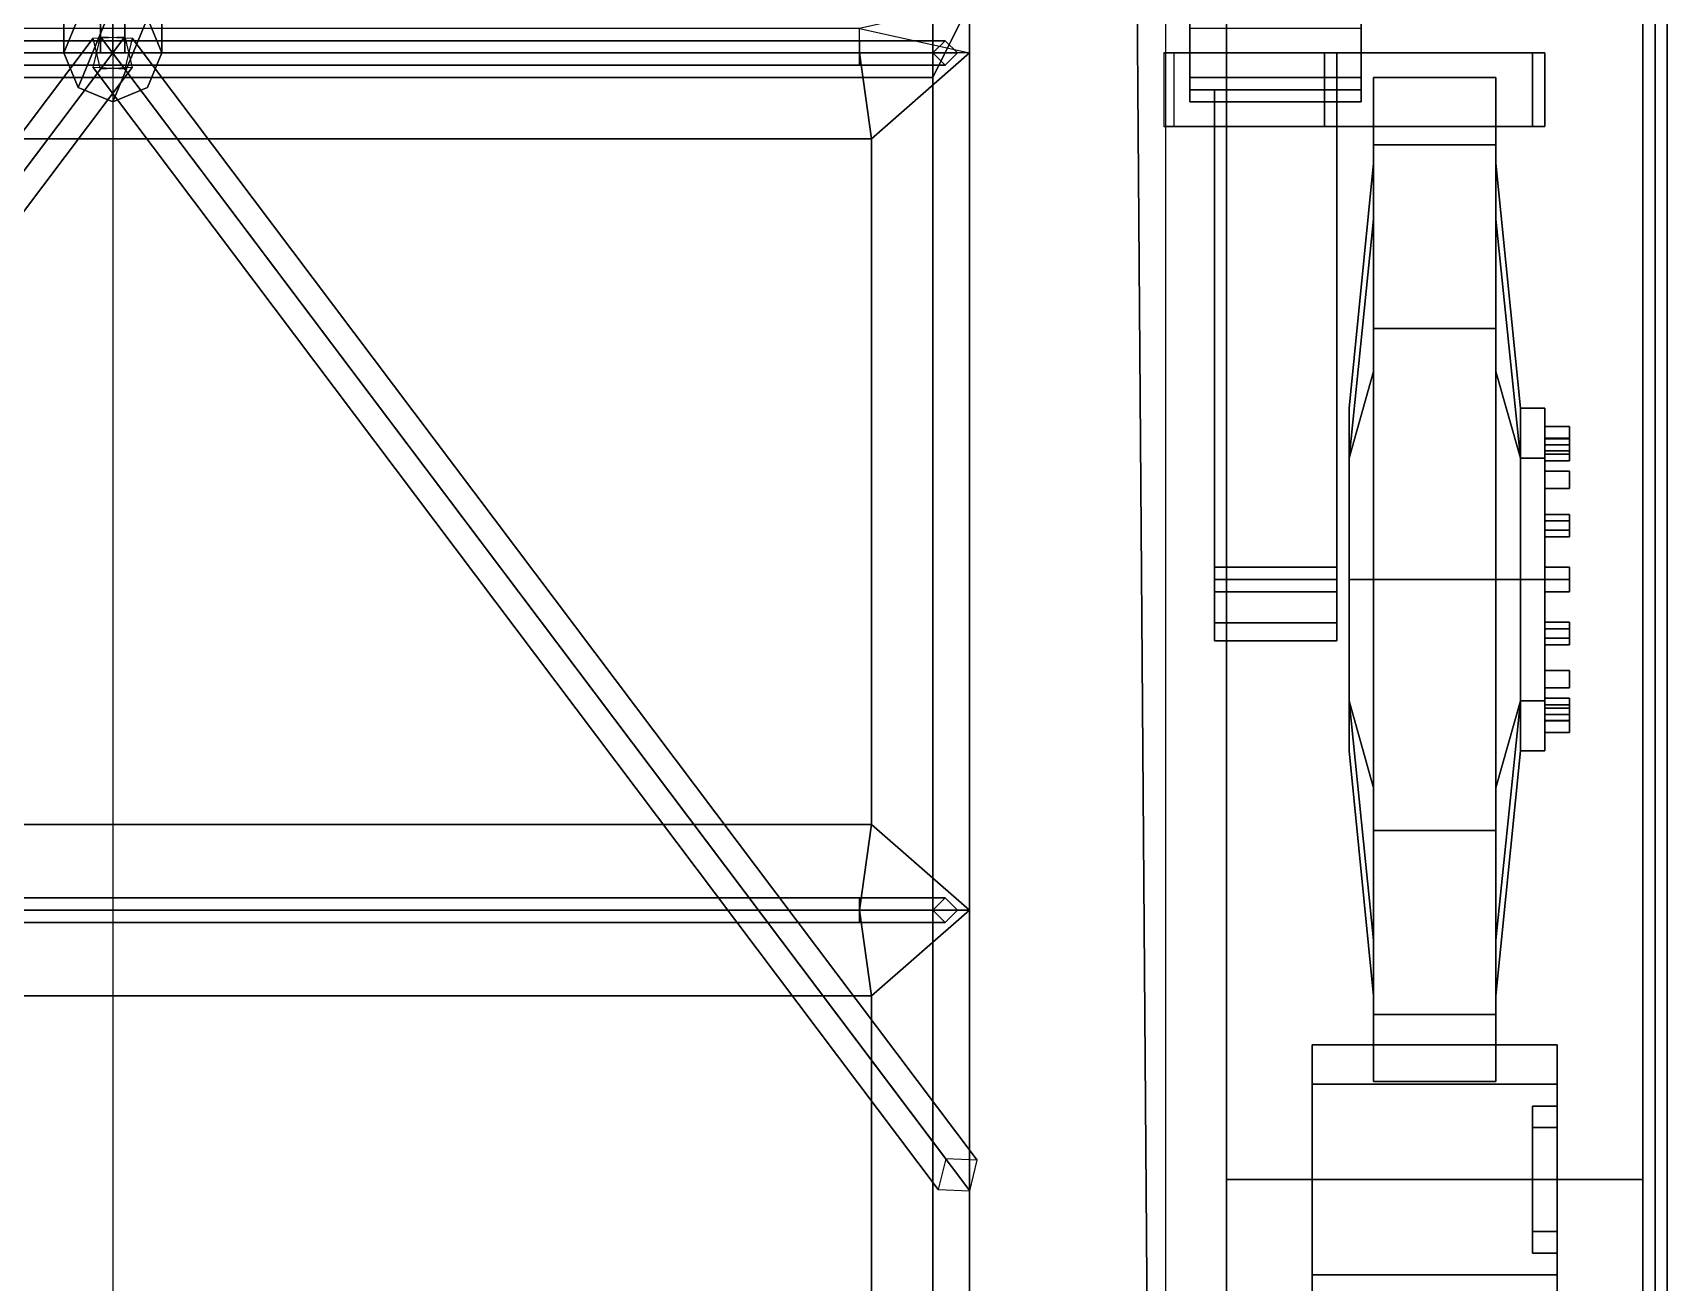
# Model space of a CAD drawing. Header units: millimetres. Extents: x -1.27 to 1.27, y -3.16 to 6.57.
# Drawn here: x -0.065 to 1.27, y -0.084 to 0.937 of the extents above; entities that cross this region are included whole.
import ezdxf

# ---------------------------------------------------------------- set-up
doc = ezdxf.new("R2010")
doc.units = ezdxf.units.MM
for name, color, linetype in [('berge_base', 4, 'Continuous'), ('crane', 1, 'Continuous'), ('fenders', 6, 'Continuous'), ('reference', 9, 'Continuous'), ('side_skirts', 3, 'Continuous'), ('suspension', 5, 'Continuous'), ('tent', 3, 'Continuous'), ('tracks', 3, 'Continuous'), ('wheels', 2, 'Continuous')]:
    doc.layers.add(name, color=color, linetype=linetype)

msp = doc.modelspace()

# ---------------------------------------------------------------- linework, layer by layer
for points in [[(0.86, -2.1, 1.17), (0.67, -2.26, 0.38), (0.67, 1.83, 0.38), (0.8263, 2.37, 1.03)], [(0.86, -2.1, 1.17), (0.86, -2.1, 1.17), (0.8263, 2.37, 1.03), (0.86, 2.1263, 1.17)], [(0.7, -0.47, 1.84), (0.7, 0.96, 1.84), (1.26, 2.1263, 1.17), (1.26, -0.53, 1.17)], [(0.67, 1.83, 0.38), (0.67, -2.26, 0.38), (-0.67, -2.26, 0.38), (-0.67, 1.83, 0.38)]]:
    msp.add_3dface(points)
at = {"layer": 'berge_base'}
for points in [[(0.7, 0.96, 1.84), (-0.7, 0.96, 1.84), (-0.67, 0.9, 1.84), (0.67, 0.9, 1.84)], [(0.67, 0.9, 1.84), (0.67, -0.45, 1.84), (0.7, -0.47, 1.84), (0.7, 0.96, 1.84)], [(0.61, 0.92, 1.98), (0.61, 0.93, 1.97), (-0.61, 0.93, 1.97), (-0.61, 0.92, 1.98)], [(0.61, 0.93, 1.97), (0.61, 0.92, 1.96), (-0.61, 0.92, 1.96), (-0.61, 0.93, 1.97)], [(0.69, 0.92, 1.91), (0.68, 0.93, 1.91), (0.61, 0.93, 1.97), (0.61, 0.92, 1.98)], [(0.68, 0.93, 1.91), (0.67, 0.92, 1.91), (0.61, 0.92, 1.96), (0.61, 0.93, 1.97)], [(0.68, 0.93, 1.84), (0.67, 0.92, 1.84), (0.67, 0.92, 1.91), (0.68, 0.93, 1.91)], [(0.69, 0.92, 1.84), (0.68, 0.93, 1.84), (0.68, 0.93, 1.91), (0.69, 0.92, 1.91)], [(0.61, 0.92, 1.96), (0.61, 0.91, 1.97), (-0.61, 0.91, 1.97), (-0.61, 0.92, 1.96)], [(0.61, 0.91, 1.97), (0.61, 0.92, 1.98), (-0.61, 0.92, 1.98), (-0.61, 0.91, 1.97)], [(0.67, 0.92, 1.91), (0.68, 0.91, 1.91), (0.61, 0.91, 1.97), (0.61, 0.92, 1.96)], [(0.68, 0.91, 1.91), (0.69, 0.92, 1.91), (0.61, 0.92, 1.98), (0.61, 0.91, 1.97)], [(0.67, 0.92, 1.84), (0.68, 0.91, 1.84), (0.68, 0.91, 1.91), (0.67, 0.92, 1.91)], [(0.68, 0.91, 1.84), (0.69, 0.92, 1.84), (0.69, 0.92, 1.91), (0.68, 0.91, 1.91)], [(0.8588, 0.92, 1.65), (1, 0.92, 1.65), (0.99, 0.92, 1.64), (0.8672, 0.92, 1.64)], [(0.8588, 0.86, 1.65), (1, 0.86, 1.65), (1, 0.92, 1.65), (0.8588, 0.92, 1.65)], [(0.99, 0.92, 1.64), (0.99, 0.86, 1.64), (0.8672, 0.86, 1.64), (0.8672, 0.92, 1.64)], [(1.16, 0.92, 1.4), (1.16, 0.86, 1.4), (0.99, 0.86, 1.64), (0.99, 0.92, 1.64)], [(1, 0.92, 1.65), (1.17, 0.92, 1.42), (1.16, 0.92, 1.4), (0.99, 0.92, 1.64)], [(1, 0.86, 1.65), (1.17, 0.86, 1.42), (1.17, 0.92, 1.42), (1, 0.92, 1.65)], [(1.16, 0.92, 1.2896), (1.16, 0.92, 1.4), (1.17, 0.92, 1.42), (1.17, 0.92, 1.2777)], [(1.16, 0.86, 1.2896), (1.16, 0.86, 1.4), (1.16, 0.92, 1.4), (1.16, 0.92, 1.2896)], [(1.17, 0.92, 1.42), (1.17, 0.86, 1.42), (1.17, 0.86, 1.2777), (1.17, 0.92, 1.2777)], [(0.67, 0.9, 1.34), (-0.67, 0.9, 1.34), (-0.67, -0.45, 1.34), (0.67, -0.45, 1.34)], [(0.67, 0.9, 1.84), (-0.67, 0.9, 1.84), (-0.67, 0.9, 1.34), (0.67, 0.9, 1.34)], [(0.67, 0.9, 1.84), (0.67, 0.9, 1.34), (0.67, -0.45, 1.34), (0.67, -0.45, 1.84)], [(0.8672, 0.86, 1.64), (0.99, 0.86, 1.64), (1, 0.86, 1.65), (0.8588, 0.86, 1.65)], [(0.99, 0.86, 1.64), (1.16, 0.86, 1.4), (1.17, 0.86, 1.42), (1, 0.86, 1.65)], [(1.17, 0.86, 1.2777), (1.17, 0.86, 1.42), (1.16, 0.86, 1.4), (1.16, 0.86, 1.2896)], [(0.61, 0.22, 1.98), (0.61, 0.23, 1.97), (-0.61, 0.23, 1.97), (-0.61, 0.22, 1.98)], [(0.61, 0.23, 1.97), (0.61, 0.22, 1.96), (-0.61, 0.22, 1.96), (-0.61, 0.23, 1.97)], [(0.69, 0.22, 1.91), (0.68, 0.23, 1.91), (0.61, 0.23, 1.97), (0.61, 0.22, 1.98)], [(0.68, 0.23, 1.91), (0.67, 0.22, 1.91), (0.61, 0.22, 1.96), (0.61, 0.23, 1.97)], [(0.68, 0.23, 1.84), (0.67, 0.22, 1.84), (0.67, 0.22, 1.91), (0.68, 0.23, 1.91)], [(0.69, 0.22, 1.84), (0.68, 0.23, 1.84), (0.68, 0.23, 1.91), (0.69, 0.22, 1.91)], [(0.61, 0.22, 1.96), (0.61, 0.21, 1.97), (-0.61, 0.21, 1.97), (-0.61, 0.22, 1.96)], [(0.61, 0.21, 1.97), (0.61, 0.22, 1.98), (-0.61, 0.22, 1.98), (-0.61, 0.21, 1.97)], [(0.67, 0.22, 1.91), (0.68, 0.21, 1.91), (0.61, 0.21, 1.97), (0.61, 0.22, 1.96)], [(0.68, 0.21, 1.91), (0.69, 0.22, 1.91), (0.61, 0.22, 1.98), (0.61, 0.21, 1.97)], [(0.67, 0.22, 1.84), (0.68, 0.21, 1.84), (0.68, 0.21, 1.91), (0.67, 0.22, 1.91)], [(0.68, 0.21, 1.84), (0.69, 0.22, 1.84), (0.69, 0.22, 1.91), (0.68, 0.21, 1.91)]]:
    msp.add_3dface(points, dxfattribs=at)
at = {"layer": 'crane'}
for points in [[(-0.04, 3.2236, 3.38), (-0.0283, 3.2378, 3.3555), (-0.0283, 0.9483, 2.0337), (-0.04, 0.92, 2.05)], [(0.0283, 3.2378, 3.3555), (0.04, 3.2236, 3.38), (0.04, 0.92, 2.05), (0.0283, 0.9483, 2.0337)], [(-0.0283, 3.2095, 3.4045), (-0.04, 3.2236, 3.38), (-0.04, 0.92, 2.05), (-0.0283, 0.9483, 2.099)], [(0.04, 3.2236, 3.38), (0.0283, 3.2095, 3.4045), (0.0283, 0.9483, 2.099), (0.04, 0.92, 2.05)], [(0, 3.15, 3.35), (-0.01, 3.15, 3.34), (-0.01, 0.92, 4.02), (0, 0.92, 4.03)], [(-0.01, 3.15, 3.34), (0, 3.15, 3.33), (0, 0.92, 4.01), (-0.01, 0.92, 4.02)], [(0.01, 3.15, 3.34), (0, 3.15, 3.35), (0, 0.92, 4.03), (0.01, 0.92, 4.02)], [(0, 3.15, 3.33), (0.01, 3.15, 3.34), (0.01, 0.92, 4.02), (0, 0.92, 4.01)], [(-0.0283, 0.9483, 4.04), (-0.04, 0.92, 4.04), (-0.0283, 0.8917, 4.04), (0, 0.96, 4.04)], [(-0.0283, 0.9483, 1.84), (-0.04, 0.92, 1.84), (-0.04, 0.92, 4.04), (-0.0283, 0.9483, 4.04)], [(0, 0.96, 4.04), (-0.0283, 0.8917, 4.04), (0, 0.88, 4.04), (0.0283, 0.9483, 4.04)], [(0.0283, 0.9483, 4.04), (0, 0.88, 4.04), (0.0283, 0.8917, 4.04), (0.04, 0.92, 4.04)], [(0.04, 0.92, 1.84), (0.0283, 0.9483, 1.84), (0.0283, 0.9483, 4.04), (0.04, 0.92, 4.04)], [(-0.016, 0.932, 3.49), (0.0099, 0.9331, 3.4785), (-0.6805, 0.0169, 1.8402), (-0.7063, 0.0159, 1.8517)], [(-0.0099, 0.9069, 3.5015), (-0.016, 0.932, 3.49), (-0.7063, 0.0159, 1.8517), (-0.7002, -0.0092, 1.8632)], [(0.0099, 0.9331, 3.4785), (0.016, 0.908, 3.49), (-0.6744, -0.0082, 1.8517), (-0.6805, 0.0169, 1.8402)], [(-0.016, 0.908, 3.49), (-0.0099, 0.9331, 3.4785), (0.6805, 0.0169, 1.8402), (0.6744, -0.0082, 1.8517)], [(-0.0099, 0.9331, 3.4785), (0.016, 0.932, 3.49), (0.7063, 0.0159, 1.8517), (0.6805, 0.0169, 1.8402)], [(0.016, 0.932, 3.49), (0.0099, 0.9069, 3.5015), (0.7002, -0.0092, 1.8632), (0.7063, 0.0159, 1.8517)], [(-0.04, 0.92, 1.84), (-0.0283, 0.8917, 1.84), (-0.0283, 0.8917, 4.04), (-0.04, 0.92, 4.04)], [(0.0283, 0.8917, 1.84), (0.04, 0.92, 1.84), (0.04, 0.92, 4.04), (0.0283, 0.8917, 4.04)], [(0.016, 0.908, 3.49), (-0.0099, 0.9069, 3.5015), (-0.7002, -0.0092, 1.8632), (-0.6744, -0.0082, 1.8517)], [(0.0099, 0.9069, 3.5015), (-0.016, 0.908, 3.49), (0.6744, -0.0082, 1.8517), (0.7002, -0.0092, 1.8632)], [(-0.0283, 0.8917, 1.84), (0, 0.88, 1.84), (0, 0.88, 4.04), (-0.0283, 0.8917, 4.04)], [(0, 0.88, 1.84), (0.0283, 0.8917, 1.84), (0.0283, 0.8917, 4.04), (0, 0.88, 4.04)]]:
    msp.add_3dface(points, dxfattribs=at)
at = {"layer": 'fenders'}
msp.add_3dface([(1.26, -0.53, 1.17), (1.26, 2.1263, 1.17), (1.26, 2.13, 1.13), (1.26, -2.41, 1.13)], dxfattribs=at)
at = {"layer": 'reference'}
msp.add_xline((0, 3.73, 1.86), (0, -1), dxfattribs=at)
at = {"layer": 'side_skirts'}
for points in [[(1.26, 1.95, 1.08), (1.26, -1.52, 1.08), (1.26, -1.52, 1.2), (1.26, 1.95, 1.2)], [(1.26, 1.95, 1.2), (1.26, -1.52, 1.2), (1.27, -1.52, 1.2), (1.27, 1.95, 1.2)], [(1.26, 1.68, 0.86), (1.26, -1.27, 0.86), (1.26, -1.52, 1.08), (1.26, 1.95, 1.08)], [(1.27, -1.52, 1.2), (1.27, -1.52, 1.08), (1.27, 1.95, 1.08), (1.27, 1.95, 1.2)], [(1.27, -1.52, 1.08), (1.27, -1.27, 0.86), (1.27, 1.68, 0.86), (1.27, 1.95, 1.08)], [(1.27, 1.68, 0.86), (1.27, -1.27, 0.86), (1.26, -1.27, 0.86), (1.26, 1.68, 0.86)]]:
    msp.add_3dface(points, dxfattribs=at)
at = {"layer": 'suspension'}
for points in [[(0.88, 0.95, 0.49), (0.88, 0.89, 0.49), (0.88, 0.88, 0.6), (0.88, 0.96, 0.6)], [(0.88, 0.96, 0.6), (0.88, 0.88, 0.6), (0.88, 0.88, 0.73), (0.88, 0.96, 0.73)], [(0.88, 0.96, 0.73), (0.88, 0.88, 0.73), (0.88, 0.9, 0.74), (0.88, 0.94, 0.74)], [(1.02, 0.95, 0.49), (1.02, 0.89, 0.49), (0.88, 0.89, 0.49), (0.88, 0.95, 0.49)], [(1.02, 0.88, 0.6), (1.02, 0.89, 0.49), (1.02, 0.95, 0.49), (1.02, 0.96, 0.6)], [(1.02, 0.88, 0.73), (1.02, 0.88, 0.6), (1.02, 0.96, 0.6), (1.02, 0.96, 0.73)], [(1.02, 0.9, 0.74), (1.02, 0.88, 0.73), (1.02, 0.96, 0.73), (1.02, 0.94, 0.74)], [(0.88, 0.94, 0.74), (0.88, 0.9, 0.74), (1.02, 0.9, 0.74), (1.02, 0.94, 0.74)], [(0.88, 0.9, 0.74), (0.88, 0.88, 0.73), (1.02, 0.88, 0.73), (1.02, 0.9, 0.74)], [(0.88, 0.88, 0.6), (0.88, 0.89, 0.49), (0.9, 0.89, 0.49), (0.9, 0.88, 0.6)], [(0.9, 0.49, 0.38), (0.9, 0.89, 0.49), (1, 0.89, 0.49), (1, 0.49, 0.38)], [(0.9, 0.88, 0.6), (0.9, 0.89, 0.49), (0.9, 0.49, 0.38), (0.9, 0.49, 0.48)], [(1, 0.88, 0.6), (1, 0.89, 0.49), (1.02, 0.89, 0.49), (1.02, 0.88, 0.6)], [(1, 0.49, 0.38), (1, 0.89, 0.49), (1, 0.88, 0.6), (1, 0.49, 0.48)], [(0.88, 0.88, 0.73), (0.88, 0.88, 0.6), (0.9, 0.88, 0.61), (0.9, 0.88, 0.72)], [(0.9, 0.88, 0.61), (0.88, 0.88, 0.6), (1.02, 0.88, 0.6), (1, 0.88, 0.61)], [(0.88, 0.88, 0.73), (0.9, 0.88, 0.72), (1, 0.88, 0.72), (1.02, 0.88, 0.73)], [(0.9, 0.88, 0.72), (0.9, 0.88, 0.61), (0.9, 0.5, 0.55), (0.9, 0.5, 0.62)], [(1, 0.5, 0.62), (1, 0.88, 0.72), (0.9, 0.88, 0.72), (0.9, 0.5, 0.62)], [(1, 0.5, 0.4831), (1, 0.88, 0.6), (0.9, 0.88, 0.6), (0.9, 0.5, 0.4831)], [(0.9, 0.5, 0.55), (0.9, 0.88, 0.61), (1, 0.88, 0.61), (1, 0.5, 0.55)], [(1, 0.88, 0.61), (1.02, 0.88, 0.6), (1.02, 0.88, 0.73), (1, 0.88, 0.72)], [(1, 0.5, 0.55), (1, 0.88, 0.61), (1, 0.88, 0.72), (1, 0.5, 0.62)], [(0.9, 0.5, 0.62), (0.9, 0.5, 0.4831), (0.9, 0.49, 0.48), (0.9, 0.48, 0.62)], [(1, 0.5, 0.55), (1, 0.5, 0.4831), (0.9, 0.5, 0.4831), (0.9, 0.5, 0.55)], [(1, 0.48, 0.62), (1, 0.5, 0.62), (0.9, 0.5, 0.62), (0.9, 0.48, 0.62)], [(1, 0.49, 0.48), (1, 0.5, 0.4831), (1, 0.5, 0.62), (1, 0.48, 0.62)], [(0.9, 0.49, 0.38), (0.9, 0.4546, 0.3946), (0.9, 0.4546, 0.4654), (0.9, 0.49, 0.48)], [(0.9, 0.48, 0.62), (0.9, 0.49, 0.48), (0.9, 0.48, 0.4759), (0.9, 0.48, 0.62)], [(0.9, 0.4546, 0.3946), (0.9, 0.49, 0.38), (1, 0.49, 0.38), (1, 0.4546, 0.3946)], [(1, 0.48, 0.4759), (1, 0.49, 0.48), (1, 0.48, 0.62)], [(1, 0.49, 0.48), (1, 0.4546, 0.4654), (1, 0.4546, 0.3946), (1, 0.49, 0.38)], [(0.9, 0.48, 0.4759), (0.9, 0.4546, 0.4654), (1, 0.4546, 0.4654), (1, 0.48, 0.4759)], [(0.9, 0.48, 0.62), (0.9, 0.48, 0.4759), (1, 0.48, 0.4759), (1, 0.48, 0.62)], [(0.9, 0.4546, 0.3946), (0.9, 0.44, 0.43), (0.9, 0.44, 0.43), (0.9, 0.4546, 0.4654)], [(0.9, 0.44, 0.43), (0.9, 0.4546, 0.3946), (1, 0.4546, 0.3946), (1, 0.44, 0.43)], [(0.9, 0.4546, 0.4654), (0.9, 0.44, 0.43), (1, 0.44, 0.43), (1, 0.4546, 0.4654)], [(1, 0.4546, 0.4654), (1, 0.44, 0.43), (1, 0.44, 0.43), (1, 0.4546, 0.3946)]]:
    msp.add_3dface(points, dxfattribs=at)
at = {"layer": 'tent'}
for points in [[(0.7, 0.96, 1.84), (0.61, 0.94, 1.98), (0.7, 0.92, 1.91)], [(0.7, 0.96, 1.84), (0.7, 0.92, 1.91), (0.7, -0.42, 1.91), (0.7, -0.47, 1.84)], [(-0.61, 0.94, 1.98), (-0.61, 0.92, 1.99), (0.61, 0.92, 1.99), (0.61, 0.94, 1.98)], [(-0.61, 0.92, 1.99), (-0.62, 0.85, 1.98), (0.62, 0.85, 1.98), (0.61, 0.92, 1.99)], [(0.61, 0.92, 1.99), (0.62, 0.85, 1.98), (0.7, 0.92, 1.91)], [(0.7, 0.92, 1.91), (0.62, 0.85, 1.98), (0.62, 0.29, 1.98), (0.7, 0.22, 1.91)], [(-0.62, 0.85, 1.98), (-0.62, 0.29, 1.98), (0.62, 0.29, 1.98), (0.62, 0.85, 1.98)], [(0.61, 0.22, 1.99), (0.62, 0.29, 1.98), (-0.62, 0.29, 1.98), (-0.61, 0.22, 1.99)], [(0.7, 0.22, 1.91), (0.7, 0.22, 1.91), (0.62, 0.29, 1.98), (0.61, 0.22, 1.99)], [(-0.61, 0.22, 1.99), (-0.62, 0.15, 1.98), (0.62, 0.15, 1.98), (0.61, 0.22, 1.99)], [(0.61, 0.22, 1.99), (0.62, 0.15, 1.98), (0.7, 0.22, 1.91)], [(0.7, 0.22, 1.91), (0.62, 0.15, 1.98), (0.62, -0.35, 1.98), (0.7, -0.42, 1.91)], [(-0.62, 0.15, 1.98), (-0.62, -0.35, 1.98), (0.62, -0.35, 1.98), (0.62, 0.15, 1.98)]]:
    msp.add_3dface(points, dxfattribs=at)
at = {"layer": 'tracks'}
for points in [[(0.91, 2.01, 1.09), (0.91, 0, 0.98), (1.25, 0, 0.98), (1.25, 2.01, 1.09)], [(0.91, 0, 0.95), (0.91, 0, 0.98), (0.91, 2.01, 1.09), (0.91, 2.01, 1.06)], [(1.25, 2.01, 1.06), (1.25, 0, 0.95), (0.91, 0, 0.95), (0.91, 2.01, 1.06)], [(1.25, 2.01, 1.09), (1.25, 0, 0.98), (1.25, 0, 0.95), (1.25, 2.01, 1.06)], [(0.91, 1.47), (0.91, -1.45), (0.91, -1.44, 0.03), (0.91, 1.45, 0.03)], [(1.25, -1.44, 0.03), (1.25, -1.45), (1.25, 1.47), (1.25, 1.45, 0.03)], [(0.91, 1.45, 0.03), (0.91, -1.44, 0.03), (1.25, -1.44, 0.03), (1.25, 1.45, 0.03)], [(0.91, -2.05, 0.91), (0.91, -2.07, 0.94), (0.91, 0, 0.98), (0.91, 0, 0.95)], [(0.91, 0, 0.98), (0.91, -2.07, 0.94), (1.25, -2.07, 0.94), (1.25, 0, 0.98)], [(1.25, 0, 0.95), (1.25, -2.05, 0.91), (0.91, -2.05, 0.91), (0.91, 0, 0.95)], [(1.25, 0, 0.98), (1.25, -2.07, 0.94), (1.25, -2.05, 0.91), (1.25, 0, 0.95)]]:
    msp.add_3dface(points, dxfattribs=at)
at = {"layer": 'wheels'}
for points in [[(1.03, 0.9, 0.43), (1.03, 0.8451, 0.225), (1.03, 0.7844, 0.26), (1.03, 0.83, 0.43)], [(1.03, 0.8451, 0.635), (1.03, 0.9, 0.43), (1.03, 0.83, 0.43), (1.03, 0.7844, 0.6)], [(1.03, 0.8451, 0.225), (1.03, 0.9, 0.43), (1.13, 0.9, 0.43), (1.13, 0.8451, 0.225)], [(1.03, 0.9, 0.43), (1.03, 0.8451, 0.635), (1.13, 0.8451, 0.635), (1.13, 0.9, 0.43)], [(1.13, 0.9, 0.43), (1.13, 0.8451, 0.635), (1.13, 0.7844, 0.6), (1.13, 0.83, 0.43)], [(1.13, 0.8451, 0.225), (1.13, 0.9, 0.43), (1.13, 0.83, 0.43), (1.13, 0.7844, 0.26)], [(1.03, 0.695, 0.7851), (1.03, 0.8451, 0.635), (1.03, 0.7844, 0.6), (1.03, 0.66, 0.7244)], [(1.03, 0.8451, 0.635), (1.03, 0.695, 0.7851), (1.13, 0.695, 0.7851), (1.13, 0.8451, 0.635)], [(1.03, 0.8451, 0.225), (1.03, 0.695, 0.0749), (1.03, 0.66, 0.1356), (1.03, 0.7844, 0.26)], [(1.03, 0.695, 0.0749), (1.03, 0.8451, 0.225), (1.13, 0.8451, 0.225), (1.13, 0.695, 0.0749)], [(1.13, 0.8451, 0.635), (1.13, 0.695, 0.7851), (1.13, 0.66, 0.7244), (1.13, 0.7844, 0.6)], [(1.13, 0.695, 0.0749), (1.13, 0.8451, 0.225), (1.13, 0.7844, 0.26), (1.13, 0.66, 0.1356)], [(1.03, 0.83, 0.43), (1.03, 0.7844, 0.26), (1.01, 0.589, 0.331), (1.01, 0.63, 0.43)], [(1.03, 0.7844, 0.6), (1.03, 0.83, 0.43), (1.01, 0.63, 0.43), (1.01, 0.589, 0.529)], [(1.13, 0.7844, 0.26), (1.13, 0.83, 0.43), (1.15, 0.63, 0.43), (1.15, 0.589, 0.331)], [(1.13, 0.83, 0.43), (1.13, 0.7844, 0.6), (1.15, 0.589, 0.529), (1.15, 0.63, 0.43)], [(1.03, 0.66, 0.7244), (1.03, 0.7844, 0.6), (1.01, 0.589, 0.529)], [(1.03, 0.7844, 0.26), (1.03, 0.66, 0.1356), (1.01, 0.589, 0.331)], [(1.13, 0.66, 0.1356), (1.13, 0.7844, 0.26), (1.15, 0.589, 0.331)], [(1.03, 0.695, 0.0749), (1.03, 0.49, 0.02), (1.03, 0.49, 0.09), (1.03, 0.66, 0.1356)], [(1.03, 0.49, 0.02), (1.03, 0.695, 0.0749), (1.13, 0.695, 0.0749), (1.13, 0.49, 0.02)], [(1.03, 0.49, 0.84), (1.03, 0.695, 0.7851), (1.03, 0.66, 0.7244), (1.03, 0.49, 0.77)], [(1.03, 0.695, 0.7851), (1.03, 0.49, 0.84), (1.13, 0.49, 0.84), (1.13, 0.695, 0.7851)], [(1.13, 0.49, 0.02), (1.13, 0.695, 0.0749), (1.13, 0.66, 0.1356), (1.13, 0.49, 0.09)], [(1.13, 0.695, 0.7851), (1.13, 0.49, 0.84), (1.13, 0.49, 0.77), (1.13, 0.66, 0.7244)], [(1.03, 0.49, 0.77), (1.03, 0.66, 0.7244), (1.01, 0.589, 0.529), (1.01, 0.49, 0.57)], [(1.03, 0.66, 0.1356), (1.03, 0.49, 0.09), (1.01, 0.49, 0.29), (1.01, 0.589, 0.331)], [(1.13, 0.66, 0.7244), (1.13, 0.49, 0.77), (1.15, 0.49, 0.57), (1.15, 0.589, 0.529)], [(1.13, 0.49, 0.09), (1.13, 0.66, 0.1356), (1.15, 0.589, 0.331), (1.15, 0.49, 0.29)], [(1.01, 0.589, 0.331), (1.01, 0.35, 0.43), (1.01, 0.391, 0.529), (1.01, 0.63, 0.43)], [(1.01, 0.63, 0.43), (1.01, 0.391, 0.529), (1.01, 0.49, 0.57), (1.01, 0.589, 0.529)], [(1.15, 0.589, 0.331), (1.15, 0.63, 0.43), (1.17, 0.63, 0.43), (1.17, 0.589, 0.331)], [(1.15, 0.63, 0.43), (1.15, 0.589, 0.529), (1.17, 0.589, 0.529), (1.17, 0.63, 0.43)], [(1.17, 0.63, 0.43), (1.17, 0.589, 0.529), (1.17, 0.6055, 0.4778)], [(1.17, 0.63, 0.43), (1.17, 0.6055, 0.4778), (1.17, 0.6001, 0.4648), (1.17, 0.615, 0.43)], [(1.17, 0.6055, 0.3822), (1.17, 0.63, 0.43), (1.17, 0.615, 0.43), (1.17, 0.6001, 0.3952)], [(1.17, 0.589, 0.331), (1.17, 0.63, 0.43), (1.17, 0.6055, 0.3822)], [(1.17, 0.615, 0.43), (1.17, 0.6001, 0.4648), (1.17, 0.6001, 0.4648), (1.17, 0.605, 0.44)], [(1.17, 0.6001, 0.3952), (1.17, 0.615, 0.43), (1.17, 0.605, 0.42), (1.17, 0.6001, 0.3952)], [(1.17, 0.615, 0.43), (1.17, 0.605, 0.44), (1.19, 0.605, 0.44), (1.19, 0.615, 0.43)], [(1.17, 0.605, 0.42), (1.17, 0.615, 0.43), (1.19, 0.615, 0.43), (1.19, 0.605, 0.42)], [(1.19, 0.595, 0.43), (1.19, 0.605, 0.42), (1.19, 0.615, 0.43), (1.19, 0.605, 0.44)], [(1.17, 0.6055, 0.4778), (1.17, 0.589, 0.529), (1.17, 0.5784, 0.5184), (1.17, 0.5924, 0.4832)], [(1.17, 0.589, 0.331), (1.17, 0.6055, 0.3822), (1.17, 0.5924, 0.3768), (1.17, 0.5784, 0.3416)], [(1.17, 0.6055, 0.4778), (1.17, 0.5924, 0.4832), (1.19, 0.5924, 0.4832), (1.19, 0.6055, 0.4778)], [(1.17, 0.6001, 0.4648), (1.17, 0.6055, 0.4778), (1.19, 0.6055, 0.4778), (1.19, 0.6001, 0.4648)], [(1.17, 0.6055, 0.3822), (1.17, 0.6001, 0.3952), (1.19, 0.6001, 0.3952), (1.19, 0.6055, 0.3822)], [(1.17, 0.5924, 0.3768), (1.17, 0.6055, 0.3822), (1.19, 0.6055, 0.3822), (1.19, 0.5924, 0.3768)], [(1.17, 0.605, 0.44), (1.17, 0.6001, 0.4648), (1.17, 0.587, 0.4702), (1.17, 0.595, 0.43)], [(1.17, 0.6001, 0.3952), (1.17, 0.605, 0.42), (1.17, 0.595, 0.43), (1.17, 0.587, 0.3898)], [(1.17, 0.595, 0.43), (1.17, 0.605, 0.42), (1.19, 0.605, 0.42), (1.19, 0.595, 0.43)], [(1.17, 0.605, 0.44), (1.17, 0.595, 0.43), (1.19, 0.595, 0.43), (1.19, 0.605, 0.44)], [(1.19, 0.587, 0.4702), (1.19, 0.6001, 0.4648), (1.19, 0.6055, 0.4778), (1.19, 0.5924, 0.4832)], [(1.19, 0.587, 0.3898), (1.19, 0.5924, 0.3768), (1.19, 0.6055, 0.3822), (1.19, 0.6001, 0.3952)], [(1.01, 0.49, 0.29), (1.01, 0.391, 0.331), (1.01, 0.35, 0.43), (1.01, 0.589, 0.331)], [(1.15, 0.49, 0.29), (1.15, 0.589, 0.331), (1.17, 0.589, 0.331), (1.17, 0.49, 0.29)], [(1.15, 0.589, 0.529), (1.15, 0.49, 0.57), (1.17, 0.49, 0.57), (1.17, 0.589, 0.529)], [(1.17, 0.587, 0.4702), (1.17, 0.6001, 0.4648), (1.19, 0.6001, 0.4648), (1.19, 0.587, 0.4702)], [(1.17, 0.6001, 0.3952), (1.17, 0.587, 0.3898), (1.19, 0.587, 0.3898), (1.19, 0.6001, 0.3952)], [(1.17, 0.5, 0.43), (1.17, 0.5642, 0.3558), (1.17, 0.595, 0.43), (1.17, 0.5, 0.43)], [(1.17, 0.5, 0.43), (1.17, 0.595, 0.43), (1.17, 0.5642, 0.5042), (1.17, 0.5, 0.43)], [(1.17, 0.595, 0.43), (1.17, 0.587, 0.4702), (1.17, 0.5642, 0.5042), (1.17, 0.595, 0.43)], [(1.17, 0.5642, 0.3558), (1.17, 0.587, 0.3898), (1.17, 0.595, 0.43), (1.17, 0.5642, 0.3558)], [(1.17, 0.5924, 0.4832), (1.17, 0.5784, 0.5184), (1.17, 0.5784, 0.5042), (1.17, 0.5924, 0.4832)], [(1.17, 0.5924, 0.4832), (1.17, 0.5784, 0.5042), (1.17, 0.5642, 0.5042), (1.17, 0.587, 0.4702)], [(1.17, 0.5784, 0.3416), (1.17, 0.5924, 0.3768), (1.17, 0.5924, 0.3768), (1.17, 0.5784, 0.3558)], [(1.17, 0.5784, 0.3558), (1.17, 0.5924, 0.3768), (1.17, 0.587, 0.3898), (1.17, 0.5642, 0.3558)], [(1.17, 0.5924, 0.4832), (1.17, 0.587, 0.4702), (1.19, 0.587, 0.4702), (1.19, 0.5924, 0.4832)], [(1.17, 0.587, 0.3898), (1.17, 0.5924, 0.3768), (1.19, 0.5924, 0.3768), (1.19, 0.587, 0.3898)], [(1.17, 0.589, 0.529), (1.17, 0.49, 0.57), (1.17, 0.5378, 0.5455)], [(1.17, 0.589, 0.529), (1.17, 0.5378, 0.5455), (1.17, 0.5432, 0.5324), (1.17, 0.5784, 0.5184)], [(1.17, 0.5378, 0.3145), (1.17, 0.589, 0.331), (1.17, 0.5784, 0.3416), (1.17, 0.5432, 0.3276)], [(1.17, 0.49, 0.29), (1.17, 0.589, 0.331), (1.17, 0.5378, 0.3145)], [(1.17, 0.5784, 0.5184), (1.17, 0.5432, 0.5324), (1.17, 0.5432, 0.5324), (1.17, 0.5642, 0.5184)], [(1.17, 0.5432, 0.3276), (1.17, 0.5784, 0.3416), (1.17, 0.5642, 0.3416), (1.17, 0.5432, 0.3276)], [(1.17, 0.5784, 0.5184), (1.17, 0.5642, 0.5184), (1.19, 0.5642, 0.5184), (1.19, 0.5784, 0.5184)], [(1.17, 0.5784, 0.5042), (1.17, 0.5784, 0.5184), (1.19, 0.5784, 0.5184), (1.19, 0.5784, 0.5042)], [(1.17, 0.5642, 0.5042), (1.17, 0.5784, 0.5042), (1.19, 0.5784, 0.5042), (1.19, 0.5642, 0.5042)], [(1.17, 0.5784, 0.3416), (1.17, 0.5784, 0.3558), (1.19, 0.5784, 0.3558), (1.19, 0.5784, 0.3416)], [(1.17, 0.5642, 0.3416), (1.17, 0.5784, 0.3416), (1.19, 0.5784, 0.3416), (1.19, 0.5642, 0.3416)], [(1.17, 0.5784, 0.3558), (1.17, 0.5642, 0.3558), (1.19, 0.5642, 0.3558), (1.19, 0.5784, 0.3558)], [(1.19, 0.5642, 0.5042), (1.19, 0.5784, 0.5042), (1.19, 0.5784, 0.5184), (1.19, 0.5642, 0.5184)], [(1.19, 0.5642, 0.3558), (1.19, 0.5642, 0.3416), (1.19, 0.5784, 0.3416), (1.19, 0.5784, 0.3558)], [(1.17, 0.49, 0.44), (1.17, 0.5, 0.43), (1.17, 0.5642, 0.5042), (1.17, 0.49, 0.44)], [(1.17, 0.5, 0.43), (1.17, 0.49, 0.42), (1.17, 0.5642, 0.3558), (1.17, 0.5, 0.43)], [(1.17, 0.49, 0.42), (1.17, 0.49, 0.325), (1.17, 0.5642, 0.3558), (1.17, 0.49, 0.42)], [(1.17, 0.49, 0.44), (1.17, 0.5642, 0.5042), (1.17, 0.49, 0.535), (1.17, 0.49, 0.44)], [(1.17, 0.5642, 0.5184), (1.17, 0.5432, 0.5324), (1.17, 0.5302, 0.527), (1.17, 0.5642, 0.5042)], [(1.17, 0.5642, 0.5042), (1.17, 0.5302, 0.527), (1.17, 0.49, 0.535), (1.17, 0.5642, 0.5042)], [(1.17, 0.5432, 0.3276), (1.17, 0.5642, 0.3416), (1.17, 0.5642, 0.3558), (1.17, 0.5302, 0.333)], [(1.17, 0.49, 0.325), (1.17, 0.5302, 0.333), (1.17, 0.5642, 0.3558), (1.17, 0.49, 0.325)], [(1.17, 0.5642, 0.5184), (1.17, 0.5642, 0.5042), (1.19, 0.5642, 0.5042), (1.19, 0.5642, 0.5184)], [(1.17, 0.5642, 0.3558), (1.17, 0.5642, 0.3416), (1.19, 0.5642, 0.3416), (1.19, 0.5642, 0.3558)], [(1.17, 0.5432, 0.5324), (1.17, 0.5378, 0.5455), (1.19, 0.5378, 0.5455), (1.19, 0.5432, 0.5324)], [(1.17, 0.5302, 0.527), (1.17, 0.5432, 0.5324), (1.19, 0.5432, 0.5324), (1.19, 0.5302, 0.527)], [(1.17, 0.5378, 0.3145), (1.17, 0.5432, 0.3276), (1.19, 0.5432, 0.3276), (1.19, 0.5378, 0.3145)], [(1.17, 0.5432, 0.3276), (1.17, 0.5302, 0.333), (1.19, 0.5302, 0.333), (1.19, 0.5432, 0.3276)], [(1.17, 0.5378, 0.5455), (1.17, 0.49, 0.57), (1.17, 0.49, 0.555), (1.17, 0.5248, 0.5401)], [(1.17, 0.49, 0.29), (1.17, 0.5378, 0.3145), (1.17, 0.5248, 0.3199), (1.17, 0.49, 0.305)], [(1.17, 0.5378, 0.5455), (1.17, 0.5248, 0.5401), (1.19, 0.5248, 0.5401), (1.19, 0.5378, 0.5455)], [(1.17, 0.5248, 0.3199), (1.17, 0.5378, 0.3145), (1.19, 0.5378, 0.3145), (1.19, 0.5248, 0.3199)], [(1.19, 0.5302, 0.527), (1.19, 0.5432, 0.5324), (1.19, 0.5378, 0.5455), (1.19, 0.5248, 0.5401)], [(1.19, 0.5302, 0.333), (1.19, 0.5248, 0.3199), (1.19, 0.5378, 0.3145), (1.19, 0.5432, 0.3276)], [(1.17, 0.5248, 0.5401), (1.17, 0.5, 0.545), (1.17, 0.49, 0.535), (1.17, 0.5302, 0.527)], [(1.17, 0.5, 0.315), (1.17, 0.5248, 0.3199), (1.17, 0.5302, 0.333), (1.17, 0.49, 0.325)], [(1.17, 0.5248, 0.5401), (1.17, 0.5302, 0.527), (1.19, 0.5302, 0.527), (1.19, 0.5248, 0.5401)], [(1.17, 0.5302, 0.333), (1.17, 0.5248, 0.3199), (1.19, 0.5248, 0.3199), (1.19, 0.5302, 0.333)], [(1.17, 0.5248, 0.5401), (1.17, 0.49, 0.555), (1.17, 0.5, 0.545), (1.17, 0.5248, 0.5401)], [(1.17, 0.49, 0.305), (1.17, 0.5248, 0.3199), (1.17, 0.5248, 0.3199), (1.17, 0.5, 0.315)], [(1.17, 0.5, 0.545), (1.17, 0.49, 0.555), (1.19, 0.49, 0.555), (1.19, 0.5, 0.545)], [(1.17, 0.49, 0.535), (1.17, 0.5, 0.545), (1.19, 0.5, 0.545), (1.19, 0.49, 0.535)], [(1.17, 0.5, 0.315), (1.17, 0.49, 0.325), (1.19, 0.49, 0.325), (1.19, 0.5, 0.315)], [(1.17, 0.49, 0.305), (1.17, 0.5, 0.315), (1.19, 0.5, 0.315), (1.19, 0.49, 0.305)], [(1.17, 0.49, 0.42), (1.17, 0.5, 0.43), (1.19, 0.5, 0.43), (1.19, 0.49, 0.42)], [(1.17, 0.5, 0.43), (1.17, 0.49, 0.44), (1.19, 0.49, 0.44), (1.19, 0.5, 0.43)], [(1.19, 0.49, 0.535), (1.19, 0.5, 0.545), (1.19, 0.49, 0.555), (1.19, 0.48, 0.545)], [(1.19, 0.49, 0.325), (1.19, 0.48, 0.315), (1.19, 0.49, 0.305), (1.19, 0.5, 0.315)], [(1.19, 0.49, 0.44), (1.19, 0.48, 0.43), (1.19, 0.49, 0.42), (1.19, 0.5, 0.43)], [(1.03, 0.32, 0.7244), (1.03, 0.49, 0.77), (1.01, 0.49, 0.57), (1.01, 0.391, 0.529)], [(1.03, 0.49, 0.09), (1.03, 0.32, 0.1356), (1.01, 0.391, 0.331), (1.01, 0.49, 0.29)], [(1.03, 0.49, 0.02), (1.03, 0.285, 0.0749), (1.03, 0.32, 0.1356), (1.03, 0.49, 0.09)], [(1.03, 0.285, 0.0749), (1.03, 0.49, 0.02), (1.13, 0.49, 0.02), (1.13, 0.285, 0.0749)], [(1.03, 0.285, 0.7851), (1.03, 0.49, 0.84), (1.03, 0.49, 0.77), (1.03, 0.32, 0.7244)], [(1.03, 0.49, 0.84), (1.03, 0.285, 0.7851), (1.13, 0.285, 0.7851), (1.13, 0.49, 0.84)], [(1.13, 0.49, 0.77), (1.13, 0.32, 0.7244), (1.15, 0.391, 0.529), (1.15, 0.49, 0.57)], [(1.13, 0.285, 0.0749), (1.13, 0.49, 0.02), (1.13, 0.49, 0.09), (1.13, 0.32, 0.1356)], [(1.13, 0.32, 0.1356), (1.13, 0.49, 0.09), (1.15, 0.49, 0.29), (1.15, 0.391, 0.331)], [(1.13, 0.49, 0.84), (1.13, 0.285, 0.7851), (1.13, 0.32, 0.7244), (1.13, 0.49, 0.77)], [(1.15, 0.391, 0.331), (1.15, 0.49, 0.29), (1.17, 0.49, 0.29), (1.17, 0.391, 0.331)], [(1.15, 0.49, 0.57), (1.15, 0.391, 0.529), (1.17, 0.391, 0.529), (1.17, 0.49, 0.57)], [(1.17, 0.49, 0.42), (1.17, 0.4158, 0.3558), (1.17, 0.49, 0.325), (1.17, 0.49, 0.42)], [(1.17, 0.49, 0.42), (1.17, 0.48, 0.43), (1.17, 0.4158, 0.3558), (1.17, 0.49, 0.42)], [(1.17, 0.48, 0.43), (1.17, 0.49, 0.44), (1.17, 0.4158, 0.5042), (1.17, 0.48, 0.43)], [(1.17, 0.49, 0.44), (1.17, 0.49, 0.535), (1.17, 0.4158, 0.5042), (1.17, 0.49, 0.44)], [(1.17, 0.4422, 0.3145), (1.17, 0.49, 0.29), (1.17, 0.49, 0.305), (1.17, 0.4552, 0.3199)], [(1.17, 0.4552, 0.3199), (1.17, 0.49, 0.305), (1.17, 0.48, 0.315), (1.17, 0.4552, 0.3199)], [(1.17, 0.4552, 0.3199), (1.17, 0.48, 0.315), (1.17, 0.49, 0.325), (1.17, 0.4498, 0.333)], [(1.17, 0.391, 0.331), (1.17, 0.49, 0.29), (1.17, 0.4422, 0.3145)], [(1.17, 0.4158, 0.3558), (1.17, 0.4498, 0.333), (1.17, 0.49, 0.325), (1.17, 0.4158, 0.3558)], [(1.17, 0.49, 0.535), (1.17, 0.4498, 0.527), (1.17, 0.4158, 0.5042), (1.17, 0.49, 0.535)], [(1.17, 0.48, 0.545), (1.17, 0.4552, 0.5401), (1.17, 0.4498, 0.527), (1.17, 0.49, 0.535)], [(1.17, 0.49, 0.555), (1.17, 0.4552, 0.5401), (1.17, 0.4552, 0.5401), (1.17, 0.48, 0.545)], [(1.17, 0.49, 0.57), (1.17, 0.4422, 0.5455), (1.17, 0.4552, 0.5401), (1.17, 0.49, 0.555)], [(1.17, 0.49, 0.57), (1.17, 0.391, 0.529), (1.17, 0.4422, 0.5455)], [(1.17, 0.49, 0.555), (1.17, 0.48, 0.545), (1.19, 0.48, 0.545), (1.19, 0.49, 0.555)], [(1.17, 0.48, 0.545), (1.17, 0.49, 0.535), (1.19, 0.49, 0.535), (1.19, 0.48, 0.545)], [(1.17, 0.49, 0.325), (1.17, 0.48, 0.315), (1.19, 0.48, 0.315), (1.19, 0.49, 0.325)], [(1.17, 0.48, 0.315), (1.17, 0.49, 0.305), (1.19, 0.49, 0.305), (1.19, 0.48, 0.315)], [(1.17, 0.48, 0.43), (1.17, 0.49, 0.42), (1.19, 0.49, 0.42), (1.19, 0.48, 0.43)], [(1.17, 0.49, 0.44), (1.17, 0.48, 0.43), (1.19, 0.48, 0.43), (1.19, 0.49, 0.44)], [(1.17, 0.48, 0.43), (1.17, 0.4158, 0.5042), (1.17, 0.385, 0.43), (1.17, 0.48, 0.43)], [(1.17, 0.48, 0.43), (1.17, 0.385, 0.43), (1.17, 0.4158, 0.3558), (1.17, 0.48, 0.43)], [(1.17, 0.4422, 0.3145), (1.17, 0.4552, 0.3199), (1.19, 0.4552, 0.3199), (1.19, 0.4422, 0.3145)], [(1.17, 0.4552, 0.3199), (1.17, 0.4498, 0.333), (1.19, 0.4498, 0.333), (1.19, 0.4552, 0.3199)], [(1.17, 0.4552, 0.5401), (1.17, 0.4422, 0.5455), (1.19, 0.4422, 0.5455), (1.19, 0.4552, 0.5401)], [(1.17, 0.4498, 0.527), (1.17, 0.4552, 0.5401), (1.19, 0.4552, 0.5401), (1.19, 0.4498, 0.527)], [(1.19, 0.4498, 0.333), (1.19, 0.4368, 0.3276), (1.19, 0.4422, 0.3145), (1.19, 0.4552, 0.3199)], [(1.19, 0.4498, 0.527), (1.19, 0.4552, 0.5401), (1.19, 0.4422, 0.5455), (1.19, 0.4368, 0.5324)], [(1.17, 0.4158, 0.3416), (1.17, 0.4368, 0.3276), (1.17, 0.4498, 0.333), (1.17, 0.4158, 0.3558)], [(1.17, 0.4368, 0.5324), (1.17, 0.4158, 0.5184), (1.17, 0.4158, 0.5042), (1.17, 0.4498, 0.527)], [(1.17, 0.4498, 0.333), (1.17, 0.4368, 0.3276), (1.19, 0.4368, 0.3276), (1.19, 0.4498, 0.333)], [(1.17, 0.4368, 0.5324), (1.17, 0.4498, 0.527), (1.19, 0.4498, 0.527), (1.19, 0.4368, 0.5324)], [(1.17, 0.391, 0.331), (1.17, 0.4422, 0.3145), (1.17, 0.4368, 0.3276), (1.17, 0.4016, 0.3416)], [(1.17, 0.4422, 0.5455), (1.17, 0.391, 0.529), (1.17, 0.4016, 0.5184), (1.17, 0.4368, 0.5324)], [(1.17, 0.4368, 0.3276), (1.17, 0.4422, 0.3145), (1.19, 0.4422, 0.3145), (1.19, 0.4368, 0.3276)], [(1.17, 0.4422, 0.5455), (1.17, 0.4368, 0.5324), (1.19, 0.4368, 0.5324), (1.19, 0.4422, 0.5455)], [(1.17, 0.4016, 0.3416), (1.17, 0.4368, 0.3276), (1.17, 0.4368, 0.3276), (1.17, 0.4158, 0.3416)], [(1.17, 0.4368, 0.5324), (1.17, 0.4016, 0.5184), (1.17, 0.4158, 0.5184), (1.17, 0.4368, 0.5324)], [(1.17, 0.3876, 0.3768), (1.17, 0.4016, 0.3558), (1.17, 0.4158, 0.3558), (1.17, 0.393, 0.3898)], [(1.17, 0.385, 0.43), (1.17, 0.393, 0.3898), (1.17, 0.4158, 0.3558), (1.17, 0.385, 0.43)], [(1.17, 0.4016, 0.5042), (1.17, 0.3876, 0.4832), (1.17, 0.393, 0.4702), (1.17, 0.4158, 0.5042)], [(1.17, 0.4158, 0.5042), (1.17, 0.393, 0.4702), (1.17, 0.385, 0.43), (1.17, 0.4158, 0.5042)], [(1.17, 0.4016, 0.3416), (1.17, 0.4158, 0.3416), (1.19, 0.4158, 0.3416), (1.19, 0.4016, 0.3416)], [(1.17, 0.4158, 0.3558), (1.17, 0.4016, 0.3558), (1.19, 0.4016, 0.3558), (1.19, 0.4158, 0.3558)], [(1.17, 0.4158, 0.3416), (1.17, 0.4158, 0.3558), (1.19, 0.4158, 0.3558), (1.19, 0.4158, 0.3416)], [(1.17, 0.4158, 0.5184), (1.17, 0.4016, 0.5184), (1.19, 0.4016, 0.5184), (1.19, 0.4158, 0.5184)], [(1.17, 0.4158, 0.5042), (1.17, 0.4158, 0.5184), (1.19, 0.4158, 0.5184), (1.19, 0.4158, 0.5042)], [(1.17, 0.4016, 0.5042), (1.17, 0.4158, 0.5042), (1.19, 0.4158, 0.5042), (1.19, 0.4016, 0.5042)], [(1.19, 0.4158, 0.3558), (1.19, 0.4016, 0.3558), (1.19, 0.4016, 0.3416), (1.19, 0.4158, 0.3416)], [(1.19, 0.4158, 0.5042), (1.19, 0.4158, 0.5184), (1.19, 0.4016, 0.5184), (1.19, 0.4016, 0.5042)], [(1.17, 0.3745, 0.3822), (1.17, 0.391, 0.331), (1.17, 0.4016, 0.3416), (1.17, 0.3876, 0.3768)], [(1.17, 0.3876, 0.3768), (1.17, 0.4016, 0.3416), (1.17, 0.4016, 0.3558), (1.17, 0.3876, 0.3768)], [(1.17, 0.391, 0.529), (1.17, 0.3745, 0.4778), (1.17, 0.3876, 0.4832), (1.17, 0.4016, 0.5184)], [(1.17, 0.4016, 0.5184), (1.17, 0.3876, 0.4832), (1.17, 0.3876, 0.4832), (1.17, 0.4016, 0.5042)], [(1.17, 0.4016, 0.3558), (1.17, 0.4016, 0.3416), (1.19, 0.4016, 0.3416), (1.19, 0.4016, 0.3558)], [(1.17, 0.4016, 0.5184), (1.17, 0.4016, 0.5042), (1.19, 0.4016, 0.5042), (1.19, 0.4016, 0.5184)], [(1.03, 0.1956, 0.26), (1.03, 0.15, 0.43), (1.01, 0.35, 0.43), (1.01, 0.391, 0.331)], [(1.03, 0.32, 0.1356), (1.03, 0.1956, 0.26), (1.01, 0.391, 0.331)], [(1.03, 0.15, 0.43), (1.03, 0.1956, 0.6), (1.01, 0.391, 0.529), (1.01, 0.35, 0.43)], [(1.13, 0.32, 0.7244), (1.13, 0.1956, 0.6), (1.15, 0.391, 0.529)], [(1.13, 0.1956, 0.26), (1.13, 0.32, 0.1356), (1.15, 0.391, 0.331)], [(1.13, 0.15, 0.43), (1.13, 0.1956, 0.26), (1.15, 0.391, 0.331), (1.15, 0.35, 0.43)], [(1.13, 0.1956, 0.6), (1.13, 0.15, 0.43), (1.15, 0.35, 0.43), (1.15, 0.391, 0.529)], [(1.15, 0.35, 0.43), (1.15, 0.391, 0.331), (1.17, 0.391, 0.331), (1.17, 0.35, 0.43)], [(1.15, 0.391, 0.529), (1.15, 0.35, 0.43), (1.17, 0.35, 0.43), (1.17, 0.391, 0.529)], [(1.17, 0.375, 0.42), (1.17, 0.3799, 0.3952), (1.17, 0.393, 0.3898), (1.17, 0.385, 0.43)], [(1.17, 0.3799, 0.4648), (1.17, 0.375, 0.44), (1.17, 0.385, 0.43), (1.17, 0.393, 0.4702)], [(1.17, 0.393, 0.3898), (1.17, 0.3799, 0.3952), (1.19, 0.3799, 0.3952), (1.19, 0.393, 0.3898)], [(1.17, 0.3876, 0.3768), (1.17, 0.393, 0.3898), (1.19, 0.393, 0.3898), (1.19, 0.3876, 0.3768)], [(1.17, 0.393, 0.4702), (1.17, 0.3876, 0.4832), (1.19, 0.3876, 0.4832), (1.19, 0.393, 0.4702)], [(1.17, 0.3799, 0.4648), (1.17, 0.393, 0.4702), (1.19, 0.393, 0.4702), (1.19, 0.3799, 0.4648)], [(1.17, 0.35, 0.43), (1.17, 0.391, 0.331), (1.17, 0.3745, 0.3822)], [(1.17, 0.391, 0.529), (1.17, 0.35, 0.43), (1.17, 0.3745, 0.4778)], [(1.17, 0.3745, 0.3822), (1.17, 0.3876, 0.3768), (1.19, 0.3876, 0.3768), (1.19, 0.3745, 0.3822)], [(1.17, 0.3876, 0.4832), (1.17, 0.3745, 0.4778), (1.19, 0.3745, 0.4778), (1.19, 0.3876, 0.4832)], [(1.19, 0.393, 0.3898), (1.19, 0.3799, 0.3952), (1.19, 0.3745, 0.3822), (1.19, 0.3876, 0.3768)], [(1.19, 0.393, 0.4702), (1.19, 0.3876, 0.4832), (1.19, 0.3745, 0.4778), (1.19, 0.3799, 0.4648)], [(1.17, 0.385, 0.43), (1.17, 0.375, 0.44), (1.19, 0.375, 0.44), (1.19, 0.385, 0.43)], [(1.17, 0.375, 0.42), (1.17, 0.385, 0.43), (1.19, 0.385, 0.43), (1.19, 0.375, 0.42)], [(1.17, 0.35, 0.43), (1.17, 0.3745, 0.3822), (1.17, 0.3799, 0.3952), (1.17, 0.365, 0.43)], [(1.17, 0.365, 0.43), (1.17, 0.3799, 0.3952), (1.17, 0.3799, 0.3952), (1.17, 0.375, 0.42)], [(1.17, 0.3745, 0.4778), (1.17, 0.35, 0.43), (1.17, 0.365, 0.43), (1.17, 0.3799, 0.4648)], [(1.17, 0.3799, 0.4648), (1.17, 0.365, 0.43), (1.17, 0.375, 0.44), (1.17, 0.3799, 0.4648)], [(1.17, 0.3799, 0.3952), (1.17, 0.3745, 0.3822), (1.19, 0.3745, 0.3822), (1.19, 0.3799, 0.3952)], [(1.17, 0.3745, 0.4778), (1.17, 0.3799, 0.4648), (1.19, 0.3799, 0.4648), (1.19, 0.3745, 0.4778)], [(1.17, 0.365, 0.43), (1.17, 0.375, 0.42), (1.19, 0.375, 0.42), (1.19, 0.365, 0.43)], [(1.17, 0.375, 0.44), (1.17, 0.365, 0.43), (1.19, 0.365, 0.43), (1.19, 0.375, 0.44)], [(1.19, 0.385, 0.43), (1.19, 0.375, 0.44), (1.19, 0.365, 0.43), (1.19, 0.375, 0.42)], [(1.03, 0.1349, 0.635), (1.03, 0.285, 0.7851), (1.03, 0.32, 0.7244), (1.03, 0.1956, 0.6)], [(1.03, 0.285, 0.0749), (1.03, 0.1349, 0.225), (1.03, 0.1956, 0.26), (1.03, 0.32, 0.1356)], [(1.13, 0.285, 0.7851), (1.13, 0.1349, 0.635), (1.13, 0.1956, 0.6), (1.13, 0.32, 0.7244)], [(1.13, 0.1349, 0.225), (1.13, 0.285, 0.0749), (1.13, 0.32, 0.1356), (1.13, 0.1956, 0.26)], [(1.03, 0.285, 0.7851), (1.03, 0.1349, 0.635), (1.13, 0.1349, 0.635), (1.13, 0.285, 0.7851)], [(1.03, 0.1349, 0.225), (1.03, 0.285, 0.0749), (1.13, 0.285, 0.0749), (1.13, 0.1349, 0.225)], [(1.03, 0.08, 0.43), (1.03, 0.1349, 0.635), (1.03, 0.1956, 0.6), (1.03, 0.15, 0.43)], [(1.03, 0.1349, 0.225), (1.03, 0.08, 0.43), (1.03, 0.15, 0.43), (1.03, 0.1956, 0.26)], [(1.13, 0.08, 0.43), (1.13, 0.1349, 0.225), (1.13, 0.1956, 0.26), (1.13, 0.15, 0.43)], [(1.13, 0.1349, 0.635), (1.13, 0.08, 0.43), (1.13, 0.15, 0.43), (1.13, 0.1956, 0.6)], [(1.03, 0.08, 0.43), (1.03, 0.1349, 0.225), (1.13, 0.1349, 0.225), (1.13, 0.08, 0.43)], [(1.03, 0.1349, 0.635), (1.03, 0.08, 0.43), (1.13, 0.08, 0.43), (1.13, 0.1349, 0.635)], [(0.98, 0.11, 0.84), (0.98, 0.0778, 0.9178), (1.18, 0.0778, 0.9178), (1.18, 0.11, 0.84)], [(0.98, 0.0778, 0.7622), (0.98, 0.11, 0.84), (1.18, 0.11, 0.84), (1.18, 0.0778, 0.7622)], [(1.18, 0.0778, 0.7622), (1.18, 0.11, 0.84), (1.18, 0.06, 0.84), (1.18, 0.0424, 0.7976)], [(1.18, 0.11, 0.84), (1.18, 0.0778, 0.9178), (1.18, 0.0424, 0.8824), (1.18, 0.06, 0.84)], [(0.98, 0.0778, 0.9178), (0.98, 0, 0.95), (1.18, 0, 0.95), (1.18, 0.0778, 0.9178)], [(0.98, 0, 0.73), (0.98, 0.0778, 0.7622), (1.18, 0.0778, 0.7622), (1.18, 0, 0.73)], [(1.18, 0, 0.73), (1.18, 0.0778, 0.7622), (1.18, 0.0424, 0.7976), (1.18, 0, 0.78)], [(1.18, 0.0778, 0.9178), (1.18, 0, 0.95), (1.18, 0, 0.9), (1.18, 0.0424, 0.8824)], [(1.16, 0.0424, 0.8824), (1.16, 0.06, 0.84), (1.18, 0.06, 0.84), (1.18, 0.0424, 0.8824)], [(1.16, 0.06, 0.84), (1.16, 0.0424, 0.7976), (1.18, 0.0424, 0.7976), (1.18, 0.06, 0.84)], [(1.16, -0.0424, 0.7976), (1.16, 0.06, 0.84), (1.16, 0.0424, 0.8824), (1.16, -0.06, 0.84)], [(1.16, 0, 0.78), (1.16, 0.0424, 0.7976), (1.16, 0.06, 0.84), (1.16, -0.0424, 0.7976)], [(1.16, 0, 0.9), (1.16, 0.0424, 0.8824), (1.18, 0.0424, 0.8824), (1.18, 0, 0.9)], [(1.16, 0.0424, 0.7976), (1.16, 0, 0.78), (1.18, 0, 0.78), (1.18, 0.0424, 0.7976)], [(1.16, -0.06, 0.84), (1.16, 0.0424, 0.8824), (1.16, 0, 0.9), (1.16, -0.0424, 0.8824)], [(0.98, 0, 0.95), (0.98, -0.0778, 0.9178), (1.18, -0.0778, 0.9178), (1.18, 0, 0.95)], [(1.18, -0.0778, 0.7622), (1.18, 0, 0.73), (1.18, 0, 0.78), (1.18, -0.0424, 0.7976)], [(0.98, -0.0778, 0.7622), (0.98, 0, 0.73), (1.18, 0, 0.73), (1.18, -0.0778, 0.7622)], [(1.16, -0.0424, 0.8824), (1.16, 0, 0.9), (1.18, 0, 0.9), (1.18, -0.0424, 0.8824)], [(1.16, 0, 0.78), (1.16, -0.0424, 0.7976), (1.18, -0.0424, 0.7976), (1.18, 0, 0.78)], [(1.18, 0, 0.95), (1.18, -0.0778, 0.9178), (1.18, -0.0424, 0.8824), (1.18, 0, 0.9)], [(1.16, -0.06, 0.84), (1.16, -0.0424, 0.8824), (1.18, -0.0424, 0.8824), (1.18, -0.06, 0.84)], [(1.16, -0.0424, 0.7976), (1.16, -0.06, 0.84), (1.18, -0.06, 0.84), (1.18, -0.0424, 0.7976)], [(1.18, -0.0778, 0.9178), (1.18, -0.11, 0.84), (1.18, -0.06, 0.84), (1.18, -0.0424, 0.8824)], [(1.18, -0.11, 0.84), (1.18, -0.0778, 0.7622), (1.18, -0.0424, 0.7976), (1.18, -0.06, 0.84)], [(0.98, -0.0778, 0.9178), (0.98, -0.11, 0.84), (1.18, -0.11, 0.84), (1.18, -0.0778, 0.9178)], [(0.98, -0.11, 0.84), (0.98, -0.0778, 0.7622), (1.18, -0.0778, 0.7622), (1.18, -0.11, 0.84)]]:
    msp.add_3dface(points, dxfattribs=at)

doc.saveas('drawing.dxf')
